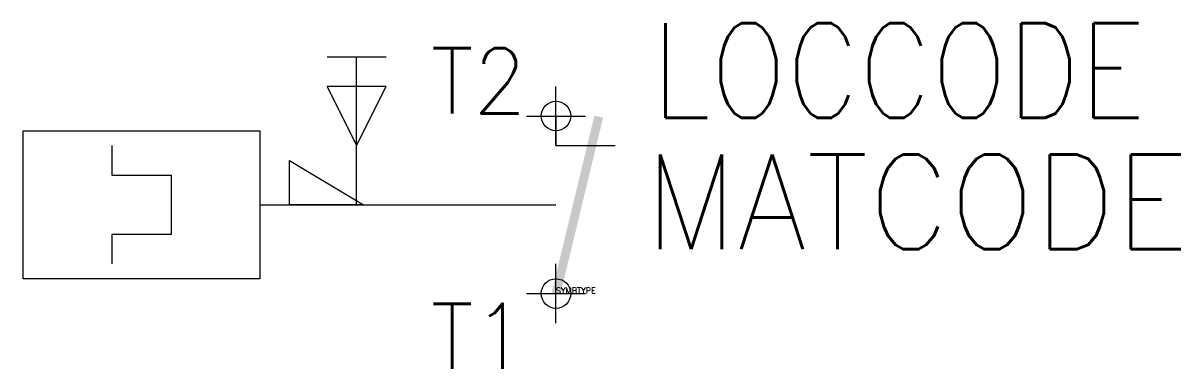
# Model space of a CAD drawing. Extents: x 17 to 56.1, y 204.5 to 216.1.
import ezdxf
from ezdxf.enums import TextEntityAlignment as Align

# ---------------------------------------------------------------- set-up
doc = ezdxf.new("R2010")
doc.units = 0
doc.header["$LTSCALE"] = 6
doc.header["$MEASUREMENT"] = 0
doc.header["$PDMODE"] = 34
doc.layers.get('0').update_dxf_attribs({"linetype": 'CONTINUOUS'})
for name, color, linetype in [('1', 7, 'CONTINUOUS'), ('10', 1, 'CONTINUOUS'), ('11', 3, 'CONTINUOUS'), ('12', 2, 'CONTINUOUS'), ('C', 7, 'CONTINUOUS')]:
    doc.layers.add(name, color=color, linetype=linetype)
doc.styles.add('DINY', font='SIMPLEX', dxfattribs={"width": 0.95})
doc.styles.add('ROMANS', font='ROMANS', dxfattribs={"width": 0.85})
doc.styles.get("Standard").update_dxf_attribs({"font": 'simplex', "width": 0.85})

msp = doc.modelspace()

# ---------------------------------------------------------------- linework, layer by layer
at = {"layer": '1'}
for p, q in [((27.265, 215), (29.265, 215)), ((28.265, 210), (28.265, 215)), ((29.265, 214), (27.265, 214)), ((27.265, 214), (28.265, 212)), ((28.265, 212), (29.265, 214)), ((35, 213), (35, 212)), ((17, 207.5), (17, 212.5)), ((17, 212.5), (25, 212.5)), ((25, 212.5), (25, 207.5)), ((20, 212), (20, 211)), ((35, 212), (37, 212)), ((26, 210), (26, 211.5)), ((26, 211.5), (28.5, 210)), ((20, 211), (22, 211)), ((22, 211), (22, 209)), ((25, 210), (35, 210)), ((28.5, 210), (26, 210)), ((22, 209), (20, 209)), ((20, 209), (20, 208)), ((25, 207.5), (17, 207.5))]:
    msp.add_line(p, q, dxfattribs=at)
at = {"layer": '1', "const_width": 0.3}
msp.add_lwpolyline([(35, 207), (36.445, 212.978)], dxfattribs=at)
at = {"layer": 'C', "color": 1}
msp.add_point((35, 213), dxfattribs=at)
at = {"layer": 'C', "color": 2}
msp.add_point((35, 207), dxfattribs=at)

# ---------------------------------------------------------------- texts
at = {"flags": 1}
msp.add_attdef('SYMBTYPE', (35, 207), 'KL', height=0.2, dxfattribs=at)
at = {"layer": '10', "style": 'DINY', "width": 0.95}
for tag, p in [('T2', (34, 213.088)), ('T1', (34, 204.456))]:
    msp.add_attdef(tag, text='', height=2.2, dxfattribs=at).set_placement(p, align=Align.RIGHT)
at = {"layer": '11', "style": 'ROMANS', "width": 0.85}
msp.add_attdef('LOCCODE', (38.238, 212.938), '', height=3.2, dxfattribs=at)
at = {"layer": '12', "style": 'DINY', "width": 0.95}
msp.add_attdef('MATCODE', (38, 208.5), '', height=3.2, dxfattribs=at)

doc.saveas('drawing.dxf')
